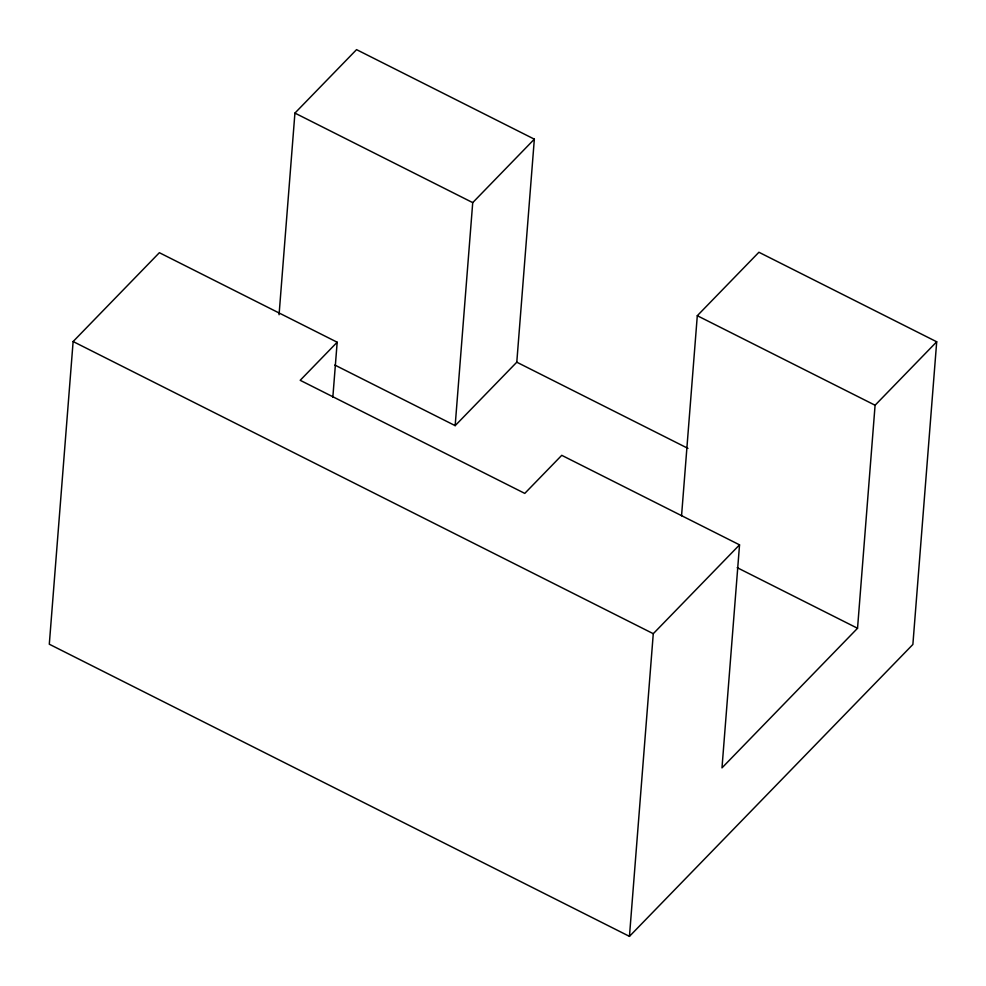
<?xml version="1.0" encoding="UTF-8"?>
<svg xmlns="http://www.w3.org/2000/svg" width="986" height="986" viewBox="0 0 986 986"><rect width="100%" height="100%" fill="white"/><g stroke="black" fill="none" stroke-linecap="round" stroke-linejoin="round"><path stroke-width="1.48" d="M332.837 397.222L337.175 342.228L159.375 252.699L73.124 341.538L49.3 644.215L629.45 936.367L912.876 644.462L936.7 341.785L758.912 252.256L697.299 315.705L681.548 515.826M279.063 314.731L294.925 113.094L356.55 49.633L534.338 139.162L516.787 362.195L455.162 425.644L334.821 365.042M455.162 425.644L472.725 202.623L534.338 139.162M629.45 936.367L653.274 633.69L739.537 544.851L561.749 455.322L524.774 493.394L300.2 380.3L337.175 342.228M739.537 544.851L721.986 767.872L857.537 628.267L875.087 405.234L936.7 341.785M294.925 113.094L472.725 202.623M697.299 315.705L875.087 405.234M516.787 362.195L687.957 448.383M737.183 567.665L857.537 628.267M73.124 341.538L653.274 633.69"/></g></svg>
